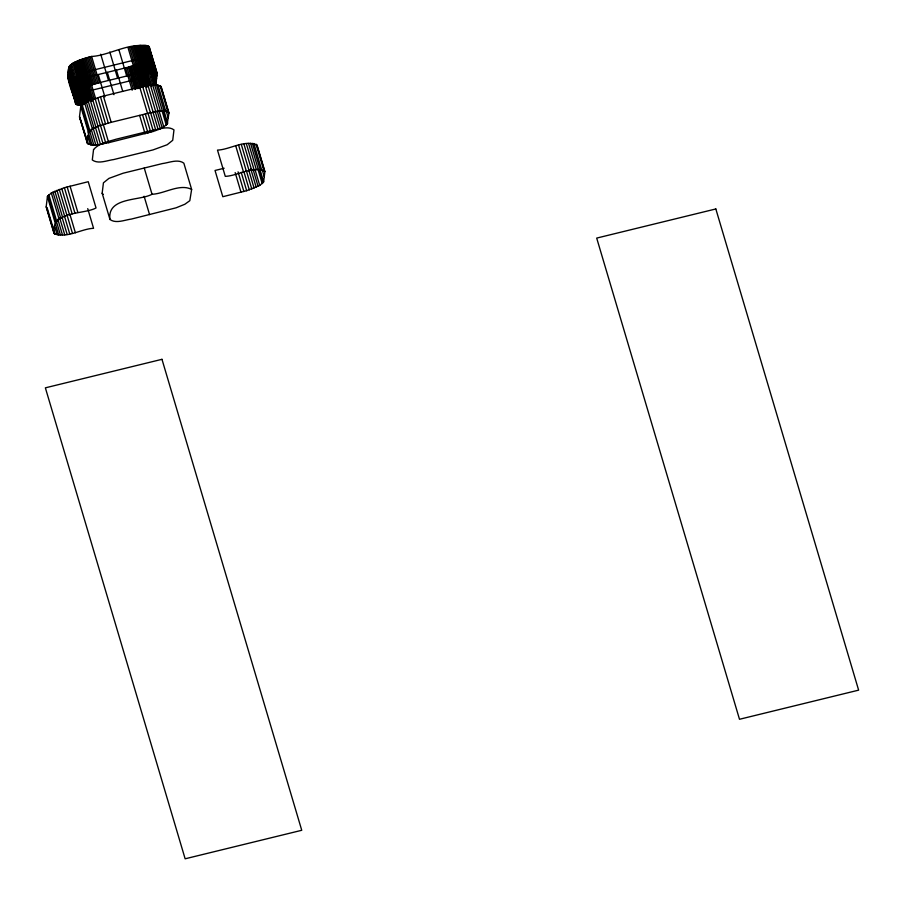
<?xml version="1.0" encoding="UTF-8"?>
<svg xmlns="http://www.w3.org/2000/svg" width="904" height="904" viewBox="0 0 904 904"><rect width="100%" height="100%" fill="white"/><g stroke="black" fill="none" stroke-linecap="round" stroke-linejoin="round"><path stroke-width="1.36" d="M53.957 233.153L46.172 206.914L47.426 196.53L51.325 192.981L64.399 187.693L88.242 181.704L96.027 207.954C83.846 214.734 50.974 210.53 53.957 233.153C65.879 239.334 81.36 228.678 93.564 228.316L87.722 208.632M67.732 77.202L68.794 78.365L74.264 79.156L82.061 105.406L76.591 104.615L75.529 103.451C73.461 91.835 58.568 67.653 76.411 61.461C81.292 59.28 86.445 57.743 91.62 56.444C109.327 55.709 131.86 40.612 149.42 47.155L148.166 57.528L155.951 83.778L154.539 85.552L146.742 59.302L148.166 57.528M75.529 103.451L76.783 93.067L68.998 66.817M79.495 116.831L80.75 106.457L86.287 101.994L100.48 96.818L139.758 87.18C146.493 86.321 155.262 82.343 161.183 86.784L168.969 113.034L167.15 124.3L162.178 127.871L153.386 131.43L108.717 142.685C101.971 143.544 93.214 147.533 87.292 143.081L79.495 116.831L87.665 143.736M87.292 143.081L88.547 132.696L80.75 106.457M102.163 193.219L103.429 182.834L108.955 178.382L123.159 173.206L162.426 163.567C169.161 162.709 177.93 158.72 183.851 163.172L191.637 189.422L189.817 200.688L184.845 204.259L176.065 207.818L131.385 219.073C124.639 219.932 115.881 223.909 109.96 219.469L102.163 193.219L103.225 194.383M109.96 219.469C106.966 196.846 139.849 201.038 152.03 194.258C164.234 193.897 179.715 183.241 191.637 189.422M155.951 83.778L157.206 73.405L149.228 46.827M224.124 168.246L215.028 170.472L222.813 196.71L246.668 190.721L259.73 185.444L263.629 181.885L264.895 171.511L257.098 145.262C245.176 139.08 229.695 149.736 217.491 150.098L225.277 176.348C237.492 175.986 252.962 165.33 264.895 171.511M76.783 93.067C82.332 86.569 91.609 85.112 99.417 82.693L135.781 73.8C142.527 72.941 151.284 68.953 157.206 73.405M88.547 132.696C94.095 126.21 103.372 124.741 111.181 122.322L147.544 113.429C154.29 112.571 163.048 108.582 168.969 113.034M74.264 79.156L86.264 77.473L128.436 67.167L140.753 62.896L146.742 59.302M79.88 117.486L88.343 144.244M46.172 206.914L47.223 208.078L55.02 234.328M256.713 144.606L264.51 170.856M256.035 144.098L263.832 170.336M262.318 170.133L264.262 176.698M253.843 143.453L261.629 169.703M252.34 143.318L260.126 169.568M260.126 170.076L263.629 181.885M259.165 169.647L263.064 182.777M250.566 143.307L258.363 169.556M257.934 169.229L262.216 183.659M248.566 143.408L256.352 169.658M255.052 169.692L259.73 185.444M246.329 143.634L254.114 169.884M253.03 169.285L258.092 186.348M243.899 143.973L251.696 170.223M250.77 168.878L256.216 187.252M241.3 144.437L249.086 170.686M248.656 169.782L254.114 188.156M246.351 170.664L251.798 189.038M238.566 144.979L246.363 171.229M243.854 171.534L249.312 189.908M235.673 145.657L243.47 171.896M241.21 172.348L246.668 190.721M238.057 171.828L243.899 191.524M235.164 172.585L241.006 192.269M148.866 46.375L156.821 72.749M160.799 86.129L168.585 112.378M148.697 46.24L156.482 72.489M148.358 45.991L156.313 72.365M160.121 85.62L167.907 111.87M149.103 49.754L156.9 75.992M147.262 45.675L155.047 71.913M148.787 52.342L156.584 78.591M166.008 110.344L168.347 118.221M146.165 45.347L153.951 71.597M157.929 84.987L165.714 111.226M148.482 54.941L156.268 81.19M145.408 45.279L153.205 71.529M144.663 45.211L152.448 71.461M156.415 84.852L164.212 111.09M163.816 110.288L167.715 123.419M147.883 57.98L155.669 84.23M143.77 45.211L155.386 84.671M163.251 111.181L167.15 124.3M147.386 58.647L155.172 84.897M147.171 58.862L154.957 85.112M142.888 45.2L162.437 111.079M162.019 110.751L166.302 125.181M141.883 45.256L149.68 71.506M145.499 60.195L152.9 85.134M140.877 45.302L148.674 71.552M152.64 84.942L160.437 111.181M140.323 45.358L148.109 71.608M139.77 45.415L147.555 71.665M144.256 61.088L151.657 86.027M159.138 111.215L163.816 126.967M139.205 45.471L147.002 71.721M138.651 45.528L158.2 111.407M142.629 61.992L149.635 85.62M157.115 110.808L162.178 127.871M137.431 45.697L145.228 71.947M141.691 62.444L148.697 86.072M136.221 45.867L144.007 72.117M147.985 85.496L155.77 111.746M140.753 62.896L147.759 86.524M155.239 111.712L160.302 128.775M140.222 63.122L147.239 86.75M134.922 46.104L142.708 72.354M139.691 63.348L146.708 86.976M139.171 63.574L145.793 85.88M133.622 46.33L141.408 72.58M145.374 85.959L153.172 112.209M138.64 63.8L145.262 86.106M152.742 111.305L158.189 129.679M132.255 46.601L144.109 86.558M136.334 64.692L142.956 86.999M150.426 112.198L155.883 130.571M130.888 46.884L138.674 73.122M142.651 86.513L150.437 112.763M135.08 65.122L141.702 87.428M129.441 47.211L137.227 73.461M133.837 65.551L140.459 87.857M147.94 113.056L153.386 131.43M127.995 47.55L135.781 73.8M139.758 87.18L147.544 113.429M132.515 65.958L139.137 88.276M131.193 66.365L137.815 88.682M145.295 113.87L150.742 132.244M130.504 66.568L136.73 87.564M129.814 66.772L136.041 87.767M129.125 66.964L135.747 89.281M128.436 67.167L135.058 89.473M142.527 114.672L147.985 133.046M126.978 67.54L133.216 88.535M125.532 67.913L132.153 90.219M139.634 115.418L145.081 133.792M118.899 49.776L126.696 76.015M116.435 70.139L122.673 91.135M109.813 51.991L117.599 78.241M144.244 168.008L152.03 194.258M107.35 72.365L113.972 94.671M144.109 196.247L149.567 214.621M100.717 54.217L108.503 80.467M98.253 74.58L104.875 96.897M91.62 56.444L99.417 82.693M103.384 96.073L111.181 122.322M90.174 56.816L97.96 83.066M88.728 57.189L96.513 83.439M100.48 96.818L108.277 123.068M87.338 57.585L95.135 83.835M85.959 57.98L93.756 84.23M97.722 97.621L105.519 123.871M84.637 58.398L92.434 84.648M89.157 76.806L95.779 99.124M103.259 124.311L108.717 142.685M83.315 58.805L91.112 85.055M95.078 98.434L102.864 124.684M87.711 77.145L94.332 99.451M82.072 59.235L89.858 85.484M86.264 77.473L92.886 99.79M100.367 124.978L105.825 143.352M80.829 59.664L88.615 85.914M92.592 99.304L100.378 125.543M80.253 59.89L92.208 99.926M79.665 60.116L91.914 101.372M79.089 60.331L90.841 100.197M78.512 60.557L86.298 86.807M90.276 100.186L98.061 126.436M83.541 78.026L90.163 100.333M97.632 125.532L103.09 143.905M77.461 61.009L85.247 87.259M82.241 78.252L88.863 100.57M76.411 61.461L84.196 87.711M88.174 101.09L95.96 127.34M80.931 78.49L87.948 102.107M95.428 127.306L100.491 144.369M75.473 61.913L83.258 88.163M79.721 78.659L86.727 102.276M74.523 62.365L82.32 88.615M86.287 101.994L94.084 128.244M73.71 62.817L85.518 102.446M92.999 127.645L98.061 144.708M72.896 63.269L92.445 129.148M76.275 79.055L83.676 103.983M91.157 129.182L95.824 144.934M71.653 64.161L79.439 90.4M75.778 79.077L83.168 104.016M75.269 79.1L82.671 104.039M74.772 79.134L82.558 105.372M70.41 65.054L78.196 91.293M82.174 104.683L89.959 130.933M70.196 65.269L77.993 91.519M89.53 130.594L93.813 145.035M69.981 65.495L77.778 91.733M69.777 65.709L77.563 91.959M69.563 65.935L81.168 105.395M81.326 105.565L89.112 131.814M69.28 66.376L77.066 92.626M72.501 79.145L80.286 105.384M88.151 131.894L92.05 145.024M71.744 79.077L79.541 105.316M68.681 69.416L76.467 95.666M70.998 79.01L78.784 105.248M87.824 135.702L90.547 144.889M68.365 72.015L76.151 98.253M69.89 78.682L77.687 104.932M68.049 74.603L75.846 100.852M68.794 78.365L76.591 104.615M68.625 78.241L76.422 104.491M68.286 77.981L76.252 104.355M67.924 77.529L75.913 104.107M70.06 186.156L77.846 212.395M67.156 186.902L74.942 213.152M64.399 187.693L72.184 213.943M69.924 214.395L75.382 232.769M61.743 188.518L69.54 214.768M67.032 215.062L72.489 233.435M59.257 189.377L67.043 215.627M56.941 190.269L64.738 216.508M64.692 216.915L69.755 233.978M54.839 191.162L62.625 217.412M62.093 217.378L67.156 234.441M52.963 192.077L60.749 218.316M59.664 217.717L64.726 234.78M51.325 192.981L59.122 219.22M57.822 219.254L62.5 235.006M48.839 194.755L56.624 221.005M56.195 220.678L60.489 235.108M47.991 195.648L55.777 221.887M47.426 196.53L58.715 235.096M54.873 227.085L57.212 234.961M46.545 207.57L54.342 233.808M72.885 79.947L71.631 90.321C77.552 94.773 86.321 90.784 93.055 89.937L132.323 80.286L146.527 75.111L152.064 70.659L153.318 60.274C147.397 55.833 138.628 59.811 131.894 60.67L95.519 69.563C87.711 71.981 78.433 73.45 72.885 79.947M93.553 149.578L92.298 159.952C98.22 164.404 106.977 160.415 113.723 159.556L152.991 149.917L167.183 144.742L172.72 140.29L173.975 129.905C168.054 125.464 159.296 129.441 152.55 130.3L116.187 139.193C108.378 141.612 99.101 143.081 93.553 149.578M715.832 208.96L596.696 238.091L739.495 719.279L858.63 690.147L715.832 208.96M161.974 359.317L45.369 387.839L185.139 858.8L301.744 830.29L161.974 359.317"/></g></svg>
